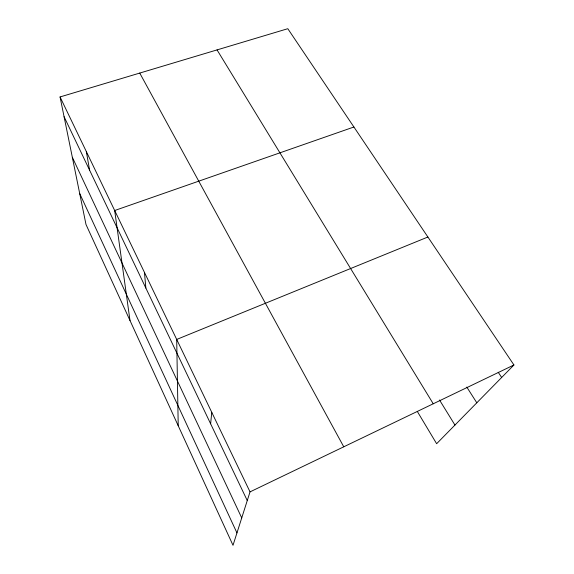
<?xml version="1.0" encoding="UTF-8"?>
<svg xmlns="http://www.w3.org/2000/svg" width="574" height="574" viewBox="0 0 574 574"><rect width="100%" height="100%" fill="white"/><g stroke="black" fill="none" stroke-linecap="round" stroke-linejoin="round"><path stroke-width="0.86" d="M210.629 423.799L211.763 412.34M60.062 96.949L250.027 491.882L233.008 545.3L86 224.499L60.062 96.949L287.804 28.7L513.938 364.978L436.635 443.716L417.298 411.429M250.027 491.882L513.938 364.978M427.888 237.019L176.699 339.442L178.22 425.75M353.907 127.005L114.685 210.514L129.997 320.507M498.232 372.282L501.662 377.484M466.806 387.091L476.807 402.805M439.512 399.999L454.952 425.061M217.044 49.902L433.241 403.78M139.747 73.07L343.761 446.809M64.08 116.701L247.258 500.557M72.331 157.283L241.733 517.906M79.714 193.596L236.954 532.909M86.33 151.558L89.609 170.198M144.454 272.392L145.861 288.076"/></g></svg>
